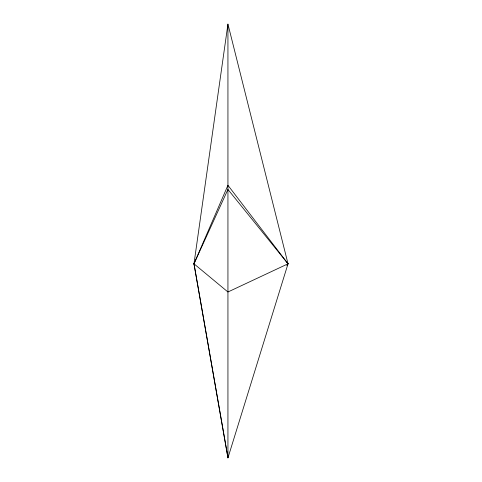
<?xml version="1.0" encoding="UTF-8"?>
<svg xmlns="http://www.w3.org/2000/svg" width="482" height="482" viewBox="0 0 482 482"><rect width="100%" height="100%" fill="white"/><g stroke="black" fill="none" stroke-linecap="round" stroke-linejoin="round"><path stroke-width="0.72" d="M227.938 24.1L193.975 263.805L227.938 457.9L288.025 263.805L227.938 24.1L227.938 457.9M194.601 262.437L193.975 263.805L227.938 457.551M286.838 265.715L288.025 263.805L227.938 185.287L193.975 263.805L194.469 265.214M288.025 263.805L227.938 291.99L193.975 263.805L227.938 189.444L288.025 263.805L286.609 262.057"/></g></svg>
